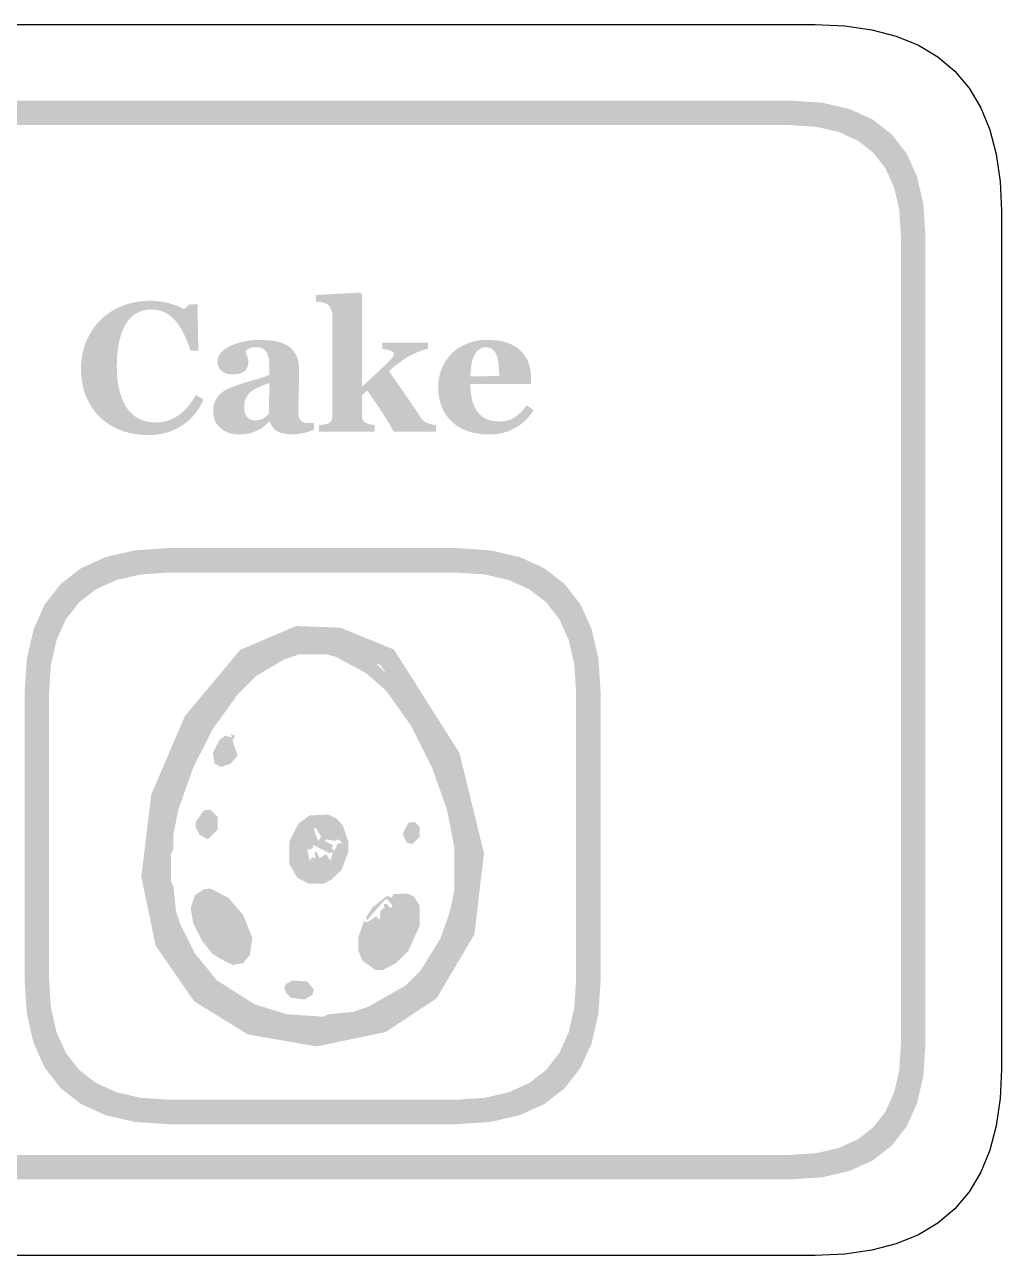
# Model space of a CAD drawing. Header units: millimetres. Extents: x 6 to 594, y 82 to 394.
# Drawn here: x 530.1 to 546.04, y 183.76 to 203.84 of the extents above; entities that cross this region are included whole.
import ezdxf

# ---------------------------------------------------------------- set-up
doc = ezdxf.new("R2010")
doc.units = ezdxf.units.MM
doc.layers.add('CUT', color=1, linetype='Continuous')
doc.layers.add('RASTER', color=7, linetype='Continuous')

msp = doc.modelspace()

# ---------------------------------------------------------------- hatches: boundary and pattern name
at = {"layer": 'RASTER'}
h = msp.add_hatch(color=7, dxfattribs=at)
h.paths.add_polyline_path([(483.2, 200.4), (483.234, 200.916), (483.338, 201.363), (483.509, 201.741), (483.75, 202.05), (484.059, 202.291), (484.438, 202.463), (484.884, 202.566), (485.4, 202.6), (542.6, 202.6), (543.116, 202.566), (543.563, 202.463), (543.941, 202.291), (544.25, 202.05), (544.491, 201.741), (544.662, 201.363), (544.766, 200.916), (544.8, 200.4), (544.8, 187.2), (544.766, 186.684), (544.662, 186.238), (544.491, 185.859), (544.25, 185.55), (543.941, 185.309), (543.563, 185.138), (543.116, 185.034), (542.6, 185), (485.4, 185), (484.884, 185.034), (484.438, 185.138), (484.059, 185.309), (483.75, 185.55), (483.509, 185.859), (483.338, 186.238), (483.234, 186.684), (483.2, 187.2)])
h.paths.add_polyline_path([(483.6, 200.4), (483.6, 187.2), (483.628, 186.778), (483.713, 186.413), (483.853, 186.103), (484.05, 185.85), (484.303, 185.653), (484.613, 185.513), (484.978, 185.428), (485.4, 185.4), (542.6, 185.4), (543.022, 185.428), (543.388, 185.513), (543.697, 185.653), (543.95, 185.85), (544.147, 186.103), (544.287, 186.413), (544.372, 186.778), (544.4, 187.2), (544.4, 200.4), (544.372, 200.822), (544.287, 201.188), (544.147, 201.497), (543.95, 201.75), (543.697, 201.947), (543.388, 202.088), (543.022, 202.172), (542.6, 202.2), (485.4, 202.2), (484.978, 202.172), (484.612, 202.088), (484.303, 201.947), (484.05, 201.75), (483.853, 201.497), (483.713, 201.188), (483.628, 200.822), (483.6, 200.4)])
for points in [[(536.813, 197.2), (536.124, 197.2), (536.092, 197.255), (536.061, 197.308), (536.031, 197.359), (536.002, 197.407), (535.973, 197.454), (535.945, 197.498), (535.917, 197.54), (535.891, 197.58), (535.864, 197.619), (535.839, 197.657), (535.813, 197.694), (535.788, 197.73), (535.763, 197.766), (535.739, 197.801), (535.715, 197.836), (535.691, 197.869), (535.604, 197.795), (535.604, 197.475), (535.604, 197.463), (535.604, 197.45), (535.606, 197.439), (535.607, 197.427), (535.61, 197.417), (535.612, 197.407), (535.615, 197.398), (535.619, 197.389), (535.623, 197.381), (535.628, 197.373), (535.634, 197.366), (535.641, 197.36), (535.649, 197.354), (535.658, 197.348), (535.668, 197.343), (535.678, 197.339), (535.685, 197.336), (535.692, 197.333), (535.699, 197.331), (535.707, 197.328), (535.715, 197.326), (535.723, 197.323), (535.731, 197.321), (535.74, 197.319), (535.749, 197.317), (535.757, 197.315), (535.766, 197.313), (535.775, 197.311), (535.784, 197.31), (535.792, 197.309), (535.801, 197.308), (535.81, 197.307), (535.81, 197.2), (534.903, 197.2), (534.903, 197.307), (534.912, 197.308), (534.922, 197.309), (534.931, 197.309), (534.94, 197.31), (534.949, 197.311), (534.958, 197.313), (534.967, 197.314), (534.977, 197.315), (534.986, 197.316), (534.994, 197.318), (535.003, 197.319), (535.011, 197.321), (535.019, 197.323), (535.027, 197.325), (535.034, 197.327), (535.041, 197.329), (535.052, 197.333), (535.063, 197.338), (535.072, 197.343), (535.08, 197.349), (535.088, 197.356), (535.094, 197.363), (535.1, 197.371), (535.105, 197.379), (535.109, 197.387), (535.112, 197.397), (535.115, 197.407), (535.117, 197.418), (535.119, 197.429), (535.121, 197.441), (535.121, 197.453), (535.122, 197.467), (535.122, 199.1), (535.121, 199.112), (535.12, 199.124), (535.119, 199.137), (535.116, 199.149), (535.113, 199.162), (535.11, 199.174), (535.105, 199.187), (535.1, 199.2), (535.095, 199.213), (535.088, 199.225), (535.082, 199.236), (535.074, 199.246), (535.066, 199.255), (535.057, 199.264), (535.048, 199.272), (535.038, 199.279), (535.031, 199.283), (535.022, 199.287), (535.013, 199.291), (535.003, 199.295), (534.992, 199.298), (534.981, 199.302), (534.968, 199.305), (534.955, 199.308), (534.941, 199.311), (534.927, 199.313), (534.914, 199.315), (534.901, 199.317), (534.889, 199.319), (534.877, 199.321), (534.865, 199.322), (534.854, 199.323), (534.854, 199.429), (535.582, 199.468), (535.604, 199.444), (535.604, 197.932), (535.631, 197.957), (535.659, 197.983), (535.689, 198.009), (535.719, 198.037), (535.75, 198.065), (535.781, 198.095), (535.814, 198.125), (535.847, 198.157), (535.88, 198.188), (535.912, 198.218), (535.942, 198.246), (535.97, 198.273), (535.996, 198.299), (536.021, 198.323), (536.044, 198.346), (536.065, 198.367), (536.076, 198.38), (536.086, 198.391), (536.095, 198.401), (536.102, 198.411), (536.108, 198.42), (536.113, 198.429), (536.116, 198.436), (536.118, 198.443), (536.12, 198.449), (536.121, 198.455), (536.122, 198.459), (536.122, 198.464), (536.123, 198.467), (536.123, 198.47), (536.123, 198.473), (536.124, 198.474), (536.123, 198.481), (536.121, 198.487), (536.117, 198.493), (536.112, 198.499), (536.106, 198.504), (536.098, 198.509), (536.088, 198.514), (536.077, 198.518), (536.065, 198.523), (536.051, 198.527), (536.036, 198.531), (536.02, 198.535), (536.002, 198.539), (535.982, 198.542), (535.961, 198.546), (535.939, 198.549), (535.939, 198.653), (536.683, 198.653), (536.683, 198.552), (536.648, 198.542), (536.614, 198.532), (536.583, 198.522), (536.554, 198.512), (536.527, 198.503), (536.503, 198.493), (536.48, 198.484), (536.46, 198.475), (536.44, 198.466), (536.42, 198.456), (536.4, 198.445), (536.379, 198.433), (536.358, 198.421), (536.337, 198.408), (536.314, 198.394), (536.292, 198.379), (536.277, 198.369), (536.262, 198.359), (536.247, 198.349), (536.233, 198.339), (536.218, 198.328), (536.204, 198.318), (536.19, 198.307), (536.176, 198.296), (536.161, 198.285), (536.146, 198.274), (536.131, 198.261), (536.115, 198.248), (536.098, 198.234), (536.081, 198.22), (536.064, 198.205), (536.046, 198.189), (536.081, 198.137), (536.116, 198.087), (536.15, 198.037), (536.184, 197.988), (536.217, 197.941), (536.249, 197.894), (536.28, 197.848), (536.311, 197.804), (536.342, 197.759), (536.373, 197.714), (536.404, 197.668), (536.436, 197.621), (536.468, 197.574), (536.5, 197.526), (536.533, 197.478), (536.566, 197.429), (536.578, 197.412), (536.59, 197.397), (536.603, 197.383), (536.617, 197.371), (536.631, 197.36), (536.646, 197.351), (536.662, 197.343), (536.679, 197.336), (536.696, 197.331), (536.712, 197.326), (536.729, 197.321), (536.746, 197.317), (536.763, 197.314), (536.78, 197.311), (536.797, 197.309), (536.813, 197.307)], [(532.107, 197.144), (532.05, 197.145), (531.995, 197.149), (531.94, 197.155), (531.886, 197.163), (531.833, 197.173), (531.781, 197.186), (531.729, 197.201), (531.679, 197.218), (531.63, 197.238), (531.583, 197.259), (531.537, 197.283), (531.493, 197.309), (531.45, 197.337), (531.409, 197.367), (531.37, 197.399), (531.332, 197.433), (531.297, 197.468), (531.263, 197.506), (531.232, 197.545), (531.202, 197.587), (531.175, 197.63), (531.149, 197.676), (531.125, 197.724), (531.104, 197.773), (531.084, 197.825), (531.067, 197.877), (531.053, 197.931), (531.041, 197.986), (531.032, 198.043), (531.025, 198.1), (531.021, 198.159), (531.02, 198.22), (531.021, 198.279), (531.025, 198.338), (531.032, 198.396), (531.041, 198.452), (531.053, 198.508), (531.067, 198.562), (531.085, 198.615), (531.104, 198.667), (531.126, 198.718), (531.151, 198.767), (531.177, 198.814), (531.206, 198.859), (531.236, 198.903), (531.269, 198.945), (531.304, 198.985), (531.341, 199.024), (531.379, 199.06), (531.419, 199.094), (531.461, 199.125), (531.505, 199.155), (531.551, 199.183), (531.599, 199.208), (531.648, 199.232), (531.7, 199.253), (531.753, 199.272), (531.806, 199.289), (531.861, 199.303), (531.917, 199.314), (531.973, 199.323), (532.03, 199.329), (532.089, 199.333), (532.148, 199.334), (532.191, 199.334), (532.232, 199.332), (532.273, 199.328), (532.313, 199.324), (532.352, 199.318), (532.39, 199.311), (532.427, 199.302), (532.463, 199.293), (532.498, 199.282), (532.531, 199.271), (532.563, 199.26), (532.594, 199.248), (532.623, 199.236), (532.651, 199.224), (532.678, 199.211), (532.703, 199.198), (532.794, 199.279), (532.921, 199.279), (532.935, 198.52), (532.806, 198.52), (532.778, 198.604), (532.748, 198.682), (532.717, 198.754), (532.685, 198.821), (532.651, 198.882), (532.616, 198.937), (532.58, 198.986), (532.542, 199.03), (532.502, 199.068), (532.461, 199.101), (532.417, 199.129), (532.371, 199.152), (532.323, 199.169), (532.273, 199.182), (532.221, 199.19), (532.167, 199.192), (532.1, 199.188), (532.038, 199.177), (531.979, 199.158), (531.925, 199.132), (531.874, 199.097), (531.828, 199.056), (531.786, 199.007), (531.748, 198.95), (531.714, 198.886), (531.685, 198.816), (531.661, 198.74), (531.64, 198.658), (531.625, 198.57), (531.613, 198.476), (531.607, 198.376), (531.604, 198.269), (531.605, 198.209), (531.608, 198.15), (531.611, 198.094), (531.617, 198.04), (531.624, 197.988), (531.632, 197.939), (531.642, 197.892), (531.654, 197.847), (531.666, 197.804), (531.68, 197.763), (531.695, 197.725), (531.71, 197.689), (531.727, 197.655), (531.744, 197.622), (531.762, 197.593), (531.782, 197.565), (531.803, 197.538), (531.826, 197.513), (531.85, 197.49), (531.874, 197.468), (531.9, 197.449), (531.926, 197.431), (531.954, 197.415), (531.982, 197.401), (532.012, 197.389), (532.042, 197.379), (532.073, 197.37), (532.104, 197.362), (532.137, 197.357), (532.17, 197.353), (532.204, 197.35), (532.239, 197.349), (532.289, 197.351), (532.339, 197.356), (532.386, 197.365), (532.433, 197.377), (532.478, 197.393), (532.521, 197.412), (532.563, 197.435), (532.604, 197.461), (532.644, 197.49), (532.683, 197.524), (532.721, 197.56), (532.758, 197.601), (532.794, 197.645), (532.829, 197.692), (532.863, 197.743), (532.896, 197.798), (533.022, 197.721), (533.006, 197.69), (532.99, 197.659), (532.973, 197.629), (532.955, 197.599), (532.937, 197.571), (532.918, 197.543), (532.899, 197.517), (532.879, 197.491), (532.858, 197.466), (532.837, 197.442), (532.815, 197.418), (532.792, 197.396), (532.768, 197.375), (532.744, 197.354), (532.719, 197.334), (532.693, 197.316), (532.664, 197.296), (532.633, 197.278), (532.603, 197.26), (532.571, 197.244), (532.539, 197.229), (532.506, 197.215), (532.472, 197.202), (532.437, 197.19), (532.401, 197.179), (532.364, 197.17), (532.325, 197.162), (532.285, 197.156), (532.243, 197.151), (532.199, 197.147), (532.154, 197.145), (532.107, 197.144)]]:
    msp.add_hatch(color=7, dxfattribs=at).paths.add_polyline_path(points)
h = msp.add_hatch(color=7, dxfattribs=at)
h.paths.add_polyline_path([(534.821, 197.231), (534.805, 197.224), (534.788, 197.217), (534.77, 197.211), (534.751, 197.204), (534.732, 197.198), (534.711, 197.191), (534.691, 197.185), (534.669, 197.179), (534.647, 197.174), (534.624, 197.169), (534.602, 197.165), (534.578, 197.162), (534.555, 197.159), (534.531, 197.158), (534.507, 197.156), (534.483, 197.156), (534.439, 197.157), (534.399, 197.159), (534.361, 197.164), (534.327, 197.169), (534.295, 197.177), (534.266, 197.186), (534.241, 197.197), (534.218, 197.21), (534.197, 197.224), (534.179, 197.239), (534.162, 197.256), (534.146, 197.275), (534.133, 197.294), (534.121, 197.316), (534.111, 197.338), (534.102, 197.363), (534.093, 197.363), (534.081, 197.35), (534.069, 197.339), (534.056, 197.327), (534.044, 197.316), (534.032, 197.306), (534.021, 197.296), (534.009, 197.287), (533.997, 197.278), (533.986, 197.269), (533.974, 197.261), (533.962, 197.253), (533.95, 197.245), (533.937, 197.238), (533.924, 197.231), (533.912, 197.224), (533.898, 197.218), (533.881, 197.21), (533.864, 197.203), (533.848, 197.196), (533.831, 197.19), (533.814, 197.184), (533.798, 197.179), (533.782, 197.174), (533.766, 197.17), (533.749, 197.166), (533.731, 197.163), (533.711, 197.161), (533.69, 197.158), (533.666, 197.157), (533.642, 197.156), (533.616, 197.155), (533.588, 197.155), (533.546, 197.156), (533.506, 197.161), (533.467, 197.169), (533.43, 197.18), (533.395, 197.194), (533.361, 197.211), (533.329, 197.231), (533.298, 197.255), (533.27, 197.281), (533.245, 197.309), (533.225, 197.339), (533.208, 197.372), (533.195, 197.406), (533.185, 197.442), (533.18, 197.48), (533.178, 197.521), (533.178, 197.544), (533.179, 197.567), (533.181, 197.588), (533.184, 197.609), (533.188, 197.629), (533.193, 197.648), (533.198, 197.666), (533.204, 197.683), (533.211, 197.699), (533.219, 197.715), (533.227, 197.73), (533.236, 197.745), (533.246, 197.76), (533.256, 197.774), (533.267, 197.788), (533.279, 197.801), (533.29, 197.812), (533.302, 197.823), (533.314, 197.833), (533.326, 197.843), (533.339, 197.853), (533.353, 197.862), (533.366, 197.87), (533.381, 197.878), (533.395, 197.886), (533.41, 197.893), (533.426, 197.901), (533.441, 197.908), (533.457, 197.915), (533.474, 197.922), (533.49, 197.929), (533.507, 197.935), (533.541, 197.947), (533.577, 197.96), (533.614, 197.972), (533.652, 197.985), (533.693, 197.997), (533.735, 198.01), (533.778, 198.023), (533.824, 198.036), (533.868, 198.049), (533.91, 198.061), (533.948, 198.073), (533.983, 198.085), (534.016, 198.096), (534.045, 198.108), (534.07, 198.118), (534.093, 198.129), (534.093, 198.269), (534.093, 198.279), (534.093, 198.289), (534.092, 198.3), (534.092, 198.312), (534.091, 198.324), (534.09, 198.337), (534.089, 198.351), (534.087, 198.366), (534.086, 198.381), (534.084, 198.395), (534.081, 198.408), (534.078, 198.421), (534.075, 198.434), (534.071, 198.445), (534.067, 198.457), (534.063, 198.467), (534.057, 198.479), (534.051, 198.49), (534.044, 198.5), (534.036, 198.51), (534.028, 198.52), (534.019, 198.529), (534.009, 198.538), (533.998, 198.546), (533.987, 198.554), (533.974, 198.56), (533.961, 198.566), (533.947, 198.57), (533.932, 198.574), (533.916, 198.576), (533.9, 198.578), (533.882, 198.578), (533.867, 198.578), (533.851, 198.577), (533.837, 198.576), (533.823, 198.574), (533.81, 198.571), (533.798, 198.568), (533.786, 198.564), (533.775, 198.56), (533.764, 198.556), (533.754, 198.551), (533.745, 198.546), (533.736, 198.542), (533.727, 198.537), (533.719, 198.532), (533.712, 198.528), (533.705, 198.523), (533.706, 198.515), (533.708, 198.506), (533.711, 198.496), (533.714, 198.486), (533.717, 198.474), (533.721, 198.462), (533.725, 198.448), (533.73, 198.433), (533.735, 198.418), (533.739, 198.404), (533.742, 198.389), (533.745, 198.374), (533.748, 198.36), (533.749, 198.346), (533.75, 198.332), (533.75, 198.318), (533.75, 198.311), (533.75, 198.304), (533.749, 198.297), (533.747, 198.29), (533.745, 198.282), (533.743, 198.273), (533.74, 198.265), (533.737, 198.255), (533.734, 198.246), (533.73, 198.238), (533.726, 198.23), (533.721, 198.222), (533.716, 198.215), (533.711, 198.208), (533.705, 198.202), (533.699, 198.196), (533.691, 198.189), (533.682, 198.182), (533.673, 198.176), (533.664, 198.17), (533.654, 198.165), (533.644, 198.16), (533.634, 198.155), (533.624, 198.151), (533.613, 198.147), (533.6, 198.144), (533.586, 198.141), (533.571, 198.139), (533.554, 198.137), (533.536, 198.136), (533.517, 198.135), (533.496, 198.135), (533.466, 198.135), (533.438, 198.138), (533.412, 198.143), (533.388, 198.149), (533.365, 198.158), (533.345, 198.168), (533.326, 198.18), (533.31, 198.194), (533.295, 198.209), (533.282, 198.226), (533.271, 198.243), (533.262, 198.262), (533.255, 198.282), (533.251, 198.303), (533.248, 198.325), (533.247, 198.348), (533.248, 198.369), (533.251, 198.388), (533.256, 198.408), (533.263, 198.426), (533.272, 198.444), (533.283, 198.462), (533.296, 198.479), (533.312, 198.496), (533.329, 198.512), (533.346, 198.527), (533.365, 198.541), (533.384, 198.555), (533.404, 198.568), (533.426, 198.581), (533.448, 198.592), (533.471, 198.603), (533.494, 198.614), (533.519, 198.624), (533.544, 198.633), (533.57, 198.642), (533.597, 198.651), (533.625, 198.658), (533.654, 198.665), (533.683, 198.671), (533.713, 198.677), (533.742, 198.682), (533.771, 198.686), (533.799, 198.69), (533.826, 198.692), (533.853, 198.694), (533.88, 198.695), (533.906, 198.696), (533.941, 198.695), (533.975, 198.695), (534.009, 198.693), (534.042, 198.691), (534.074, 198.689), (534.106, 198.686), (534.136, 198.683), (534.167, 198.679), (534.196, 198.674), (534.224, 198.668), (534.252, 198.661), (534.279, 198.653), (534.306, 198.644), (534.331, 198.633), (534.356, 198.622), (534.38, 198.609), (534.402, 198.596), (534.423, 198.581), (534.443, 198.564), (534.462, 198.546), (534.479, 198.527), (534.496, 198.506), (534.511, 198.484), (534.525, 198.46), (534.537, 198.435), (534.548, 198.408), (534.557, 198.379), (534.565, 198.348), (534.571, 198.316), (534.575, 198.281), (534.577, 198.245), (534.578, 198.206), (534.578, 198.164), (534.578, 198.12), (534.577, 198.074), (534.576, 198.025), (534.576, 197.975), (534.574, 197.923), (534.573, 197.87), (534.572, 197.814), (534.57, 197.759), (534.569, 197.71), (534.568, 197.665), (534.567, 197.626), (534.566, 197.591), (534.565, 197.561), (534.565, 197.535), (534.565, 197.515), (534.565, 197.499), (534.566, 197.484), (534.568, 197.469), (534.57, 197.456), (534.573, 197.443), (534.576, 197.432), (534.58, 197.421), (534.585, 197.411), (534.59, 197.402), (534.596, 197.393), (534.603, 197.385), (534.61, 197.378), (534.618, 197.371), (534.626, 197.365), (534.636, 197.359), (534.646, 197.354), (534.652, 197.351), (534.66, 197.349), (534.668, 197.346), (534.678, 197.344), (534.688, 197.343), (534.699, 197.342), (534.711, 197.341), (534.724, 197.34), (534.737, 197.339), (534.75, 197.339), (534.763, 197.339), (534.775, 197.338), (534.787, 197.338), (534.799, 197.338), (534.81, 197.338), (534.821, 197.338)])
h.paths.add_polyline_path([(534.093, 197.994), (534.073, 197.987), (534.052, 197.98), (534.032, 197.972), (534.012, 197.964), (533.991, 197.956), (533.971, 197.948), (533.951, 197.939), (533.931, 197.93), (533.911, 197.921), (533.892, 197.912), (533.874, 197.903), (533.857, 197.893), (533.841, 197.884), (533.826, 197.874), (533.812, 197.865), (533.799, 197.855), (533.786, 197.844), (533.773, 197.833), (533.761, 197.821), (533.75, 197.808), (533.74, 197.795), (533.731, 197.78), (533.722, 197.766), (533.714, 197.75), (533.707, 197.734), (533.7, 197.717), (533.695, 197.699), (533.691, 197.681), (533.687, 197.662), (533.685, 197.642), (533.684, 197.621), (533.683, 197.6), (533.684, 197.572), (533.686, 197.547), (533.69, 197.523), (533.696, 197.501), (533.703, 197.482), (533.712, 197.464), (533.723, 197.448), (533.735, 197.434), (533.748, 197.422), (533.763, 197.412), (533.778, 197.403), (533.793, 197.396), (533.81, 197.39), (533.827, 197.386), (533.845, 197.384), (533.863, 197.383), (533.883, 197.384), (533.902, 197.385), (533.92, 197.388), (533.937, 197.391), (533.953, 197.396), (533.968, 197.402), (533.982, 197.408), (533.996, 197.416), (534.009, 197.425), (534.021, 197.434), (534.033, 197.443), (534.045, 197.453), (534.056, 197.463), (534.067, 197.474), (534.077, 197.486), (534.087, 197.497)])
h = msp.add_hatch(color=7, dxfattribs=at)
h.paths.add_polyline_path([(538.404, 197.55), (538.391, 197.529), (538.377, 197.509), (538.363, 197.489), (538.348, 197.469), (538.332, 197.449), (538.315, 197.43), (538.298, 197.411), (538.281, 197.393), (538.262, 197.374), (538.243, 197.357), (538.223, 197.34), (538.203, 197.324), (538.182, 197.308), (538.161, 197.294), (538.138, 197.279), (538.116, 197.266), (538.091, 197.252), (538.067, 197.24), (538.042, 197.228), (538.017, 197.217), (537.992, 197.207), (537.967, 197.198), (537.942, 197.189), (537.917, 197.182), (537.892, 197.175), (537.865, 197.169), (537.838, 197.164), (537.809, 197.16), (537.78, 197.157), (537.75, 197.155), (537.719, 197.154), (537.687, 197.153), (537.633, 197.154), (537.582, 197.157), (537.532, 197.162), (537.485, 197.169), (537.439, 197.177), (537.395, 197.188), (537.353, 197.2), (537.312, 197.215), (537.274, 197.231), (537.237, 197.248), (537.202, 197.267), (537.169, 197.287), (537.137, 197.308), (537.107, 197.331), (537.079, 197.355), (537.052, 197.38), (537.027, 197.407), (537.004, 197.435), (536.983, 197.463), (536.963, 197.494), (536.944, 197.525), (536.928, 197.557), (536.913, 197.591), (536.899, 197.626), (536.887, 197.661), (536.877, 197.698), (536.868, 197.735), (536.861, 197.773), (536.856, 197.812), (536.852, 197.851), (536.849, 197.891), (536.849, 197.932), (536.849, 197.97), (536.852, 198.006), (536.856, 198.043), (536.862, 198.079), (536.87, 198.114), (536.88, 198.15), (536.891, 198.184), (536.904, 198.219), (536.918, 198.253), (536.934, 198.285), (536.951, 198.317), (536.97, 198.348), (536.99, 198.378), (537.012, 198.407), (537.035, 198.435), (537.06, 198.463), (537.085, 198.488), (537.113, 198.512), (537.142, 198.535), (537.172, 198.557), (537.204, 198.577), (537.238, 198.596), (537.274, 198.614), (537.311, 198.631), (537.349, 198.646), (537.389, 198.659), (537.43, 198.67), (537.471, 198.679), (537.514, 198.687), (537.558, 198.692), (537.604, 198.695), (537.65, 198.696), (537.7, 198.695), (537.748, 198.692), (537.793, 198.689), (537.837, 198.683), (537.878, 198.676), (537.916, 198.668), (537.953, 198.657), (537.987, 198.646), (538.019, 198.633), (538.05, 198.619), (538.079, 198.603), (538.107, 198.586), (538.134, 198.569), (538.159, 198.55), (538.183, 198.529), (538.205, 198.508), (538.225, 198.487), (538.244, 198.464), (538.261, 198.441), (538.277, 198.417), (538.292, 198.392), (538.305, 198.366), (538.316, 198.339), (538.327, 198.311), (538.336, 198.283), (538.343, 198.254), (538.35, 198.224), (538.355, 198.195), (538.359, 198.165), (538.362, 198.135), (538.364, 198.104), (538.365, 198.073), (538.365, 197.978), (537.375, 197.978), (537.376, 197.905), (537.382, 197.837), (537.391, 197.773), (537.403, 197.713), (537.42, 197.659), (537.44, 197.608), (537.463, 197.562), (537.49, 197.521), (537.521, 197.484), (537.557, 197.452), (537.596, 197.425), (537.64, 197.403), (537.688, 197.386), (537.74, 197.374), (537.797, 197.367), (537.858, 197.364), (537.892, 197.365), (537.925, 197.369), (537.957, 197.375), (537.989, 197.383), (538.019, 197.394), (538.049, 197.406), (538.078, 197.422), (538.105, 197.44), (538.132, 197.459), (538.158, 197.48), (538.183, 197.502), (538.207, 197.525), (538.23, 197.55), (538.252, 197.575), (538.273, 197.602), (538.293, 197.631)])
h.paths.add_polyline_path([(537.845, 198.107), (537.845, 198.129), (537.844, 198.151), (537.843, 198.173), (537.843, 198.196), (537.841, 198.218), (537.84, 198.241), (537.838, 198.264), (537.836, 198.287), (537.834, 198.309), (537.831, 198.331), (537.827, 198.351), (537.824, 198.371), (537.82, 198.389), (537.815, 198.406), (537.81, 198.423), (537.805, 198.438), (537.799, 198.454), (537.792, 198.47), (537.784, 198.485), (537.776, 198.498), (537.767, 198.511), (537.758, 198.522), (537.748, 198.532), (537.737, 198.542), (537.726, 198.55), (537.714, 198.557), (537.701, 198.563), (537.688, 198.568), (537.674, 198.572), (537.659, 198.575), (537.644, 198.576), (537.628, 198.577), (537.6, 198.575), (537.574, 198.57), (537.55, 198.561), (537.526, 198.548), (537.505, 198.532), (537.484, 198.513), (537.465, 198.489), (537.448, 198.463), (537.432, 198.432), (537.418, 198.397), (537.406, 198.358), (537.396, 198.315), (537.388, 198.268), (537.381, 198.216), (537.377, 198.161), (537.375, 198.101)])
h = msp.add_hatch(color=7, dxfattribs=at)
h.paths.add_polyline_path([(530.1, 192.95), (530.137, 193.501), (530.247, 193.978), (530.43, 194.382), (530.688, 194.713), (531.018, 194.97), (531.422, 195.153), (531.899, 195.263), (532.45, 195.3), (537.15, 195.3), (537.701, 195.263), (538.178, 195.153), (538.582, 194.97), (538.913, 194.713), (539.17, 194.382), (539.353, 193.978), (539.463, 193.501), (539.5, 192.95), (539.5, 188.25), (539.463, 187.699), (539.353, 187.222), (539.17, 186.818), (538.913, 186.488), (538.582, 186.23), (538.178, 186.047), (537.701, 185.937), (537.15, 185.9), (532.45, 185.9), (531.899, 185.937), (531.422, 186.047), (531.018, 186.23), (530.688, 186.488), (530.43, 186.818), (530.247, 187.222), (530.137, 187.699), (530.1, 188.25)])
h.paths.add_polyline_path([(530.5, 192.95), (530.5, 188.25), (530.53, 187.793), (530.622, 187.397), (530.774, 187.062), (530.988, 186.788), (531.262, 186.574), (531.597, 186.422), (531.993, 186.33), (532.45, 186.3), (537.15, 186.3), (537.607, 186.33), (538.003, 186.422), (538.338, 186.574), (538.613, 186.788), (538.826, 187.062), (538.978, 187.397), (539.07, 187.793), (539.1, 188.25), (539.1, 192.95), (539.07, 193.407), (538.978, 193.803), (538.826, 194.138), (538.613, 194.413), (538.338, 194.626), (538.003, 194.778), (537.607, 194.87), (537.15, 194.9), (532.45, 194.9), (531.993, 194.87), (531.597, 194.778), (531.262, 194.626), (530.988, 194.413), (530.774, 194.138), (530.622, 193.803), (530.53, 193.407), (530.5, 192.95)])
h = msp.add_hatch(color=7, dxfattribs=at)
h.paths.add_polyline_path([(534.529, 194.028), (535.252, 194.001), (536.126, 193.645), (537.197, 191.955), (537.596, 190.318), (537.44, 188.997), (536.821, 187.951), (535.988, 187.403), (534.863, 187.169), (533.741, 187.365), (532.866, 187.905), (532.237, 188.816), (532.004, 189.939), (532.167, 191.279), (532.716, 192.56), (533.616, 193.637)])
h.paths.add_polyline_path([(534.589, 193.705), (533.812, 193.373), (532.992, 192.391), (532.479, 191.195), (532.328, 189.953), (532.537, 188.944), (533.091, 188.142), (533.857, 187.669), (534.858, 187.495), (535.864, 187.704), (536.583, 188.177), (537.13, 189.101), (537.272, 190.298), (536.899, 191.829), (535.911, 193.388), (535.184, 193.683), (534.589, 193.705)])
h = msp.add_hatch(color=7, dxfattribs=at)
h.paths.add_polyline_path([(534.51, 193.754), (535.102, 193.766), (535.343, 193.685), (535.837, 193.416), (536.28, 192.974), (536.561, 192.572), (536.871, 191.997), (537.152, 191.273), (537.313, 190.589), (537.313, 189.624), (537.273, 189.423), (537.072, 188.82), (536.883, 188.486), (536.4, 187.963), (536.159, 187.802), (535.785, 187.613), (535.182, 187.453), (534.458, 187.453), (534.257, 187.493), (533.775, 187.654), (533.36, 187.883), (532.999, 188.164), (532.757, 188.446), (532.407, 189.142), (532.287, 189.624), (532.287, 190.509), (532.327, 190.589), (532.367, 190.991), (532.488, 191.393), (532.838, 192.21), (533.159, 192.732), (533.602, 193.255), (534.044, 193.577)])
h.paths.add_polyline_path([(534.579, 193.565), (534.338, 193.484), (533.883, 193.215), (533.561, 192.893), (533.159, 192.33), (532.85, 191.715), (532.608, 191.032), (532.528, 190.629), (532.528, 190.388), (532.488, 190.308), (532.488, 189.865), (532.528, 189.785), (532.568, 189.383), (532.649, 189.142), (532.878, 188.687), (533.24, 188.245), (533.855, 187.855), (534.378, 187.694), (534.981, 187.654), (535.061, 187.694), (535.463, 187.734), (535.705, 187.815), (536.32, 188.164), (536.561, 188.406), (536.883, 188.928), (537.032, 189.343), (537.112, 189.705), (537.112, 190.428), (536.992, 191.032), (536.75, 191.715), (536.4, 192.411), (535.998, 192.974), (535.677, 193.255), (535.182, 193.525), (535.021, 193.565)])
h.paths.add_polyline_path([(533.465, 192.266), (533.533, 192.238), (533.493, 192.157), (533.574, 191.916), (533.465, 191.783), (533.304, 191.727), (533.2, 191.783), (533.171, 191.956), (533.28, 192.17), (533.372, 192.238), (533.481, 192.21)])
h.paths.add_polyline_path([(533.023, 191.019), (533.131, 191.032), (533.252, 190.911), (533.252, 190.71), (533.091, 190.549), (532.958, 190.617), (532.89, 190.75), (532.89, 190.83)])
h.paths.add_polyline_path([(534.752, 190.939), (535.061, 190.951), (535.194, 190.883), (535.291, 190.778), (535.383, 190.509), (535.383, 190.348), (535.275, 190.054), (535.114, 189.894), (534.981, 189.825), (534.74, 189.825), (534.551, 189.918), (534.418, 190.147), (534.418, 190.509), (534.567, 190.802)])
h.paths.add_polyline_path([(536.36, 190.818), (536.469, 190.83), (536.549, 190.75), (536.549, 190.589), (536.429, 190.469), (536.336, 190.497), (536.268, 190.629)])
h.paths.add_polyline_path([(534.848, 190.738), (534.82, 190.71), (534.888, 190.521), (534.941, 190.589)])
h.paths.add_polyline_path([(535.021, 190.549), (534.993, 190.521), (535.13, 190.456), (535.114, 190.4), (535.154, 190.36), (535.21, 190.481), (535.291, 190.481), (535.222, 190.549), (535.17, 190.521)])
h.paths.add_polyline_path([(534.808, 190.456), (534.808, 190.4), (534.712, 190.376), (534.752, 190.199), (534.792, 190.255), (534.848, 190.239), (534.832, 190.336), (534.86, 190.348), (534.913, 190.239), (535.021, 190.308), (535.09, 190.199), (535.13, 190.336), (535.073, 190.32)])
h.paths.add_polyline_path([(533.023, 189.733), (533.131, 189.745), (533.425, 189.596), (533.666, 189.314), (533.815, 188.94), (533.775, 188.659), (533.666, 188.526), (533.493, 188.498), (533.28, 188.607), (533.159, 188.687), (532.999, 188.888), (532.85, 189.182), (532.81, 189.423), (532.878, 189.636)])
h.paths.add_polyline_path([(536.119, 189.652), (536.348, 189.664), (536.457, 189.612), (536.549, 189.463), (536.549, 189.142), (536.36, 188.727), (536.159, 188.526), (535.946, 188.418), (535.825, 188.418), (535.612, 188.567), (535.544, 188.739), (535.544, 188.94), (535.636, 189.21), (535.693, 189.194), (535.837, 189.29), (535.894, 189.234), (535.906, 189.383), (535.974, 189.435), (535.958, 189.491), (536.014, 189.491), (536.067, 189.423), (536.107, 189.463), (536.014, 189.572), (535.974, 189.556), (535.693, 189.234), (535.665, 189.262), (535.773, 189.435), (535.974, 189.596), (536.026, 189.624), (536.095, 189.596)])
h.paths.add_polyline_path([(534.47, 188.245), (534.712, 188.229), (534.82, 188.096), (534.792, 188.004), (534.659, 187.935), (534.446, 187.963), (534.366, 188.044), (534.338, 188.136), (534.366, 188.189)])

# ---------------------------------------------------------------- linework, layer by layer
at = {"layer": 'CUT'}
msp.add_lwpolyline([(484.999, 203.84), (543.001, 203.84), (543.483, 203.819), (543.925, 203.756), (544.325, 203.651), (544.685, 203.503), (545.003, 203.312), (545.278, 203.078), (545.512, 202.803), (545.703, 202.485), (545.851, 202.125), (545.956, 201.725), (546.019, 201.283), (546.04, 200.801), (546.04, 186.799), (546.019, 186.317), (545.956, 185.875), (545.851, 185.475), (545.703, 185.115), (545.512, 184.797), (545.278, 184.522), (545.003, 184.288), (544.685, 184.097), (544.325, 183.949), (543.925, 183.844), (543.483, 183.781), (543.001, 183.76), (484.999, 183.76)], dxfattribs=at)

doc.saveas('drawing.dxf')
